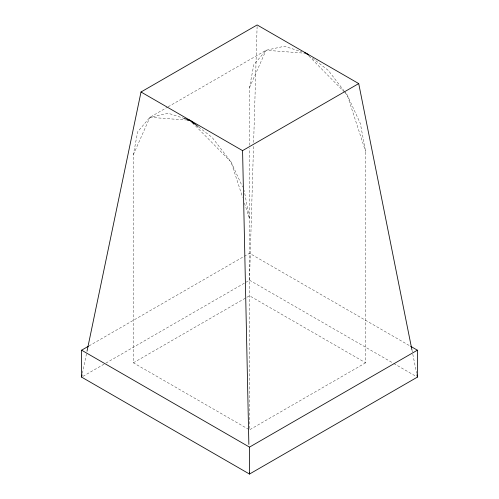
<?xml version="1.0" encoding="UTF-8"?>
<svg xmlns="http://www.w3.org/2000/svg" width="499" height="499" viewBox="0 0 499 499"><rect width="100%" height="100%" fill="white"/><g stroke="black" fill="none" stroke-linecap="round" stroke-linejoin="round"><path stroke-width="0.37" stroke-dasharray="2.5 1.87" d="M105.888 363.11L249.5 280.201L253.536 145.571M253.629 142.458L257.104 26.509M248.826 429.477L133.37 362.817L133.37 154.646L137.662 131.811L149.918 117.315L167.471 107.179M249.5 145.296L249.5 87.599L253.798 64.764L266.048 50.262L284.442 46.245L301.901 51.896M82.41 373.314L86.857 351.963M133.37 154.646L149.918 117.315L168.313 113.292L182.859 118.001M249.5 87.599L266.048 50.262L304.714 53.187M168.144 106.786L266.048 50.262M89.034 345.913L249.5 253.267L409.966 345.913M82.965 376.346L105.214 363.503M133.37 362.817L249.5 295.77L365.63 362.817L365.63 151.571L360.334 123.453L347.242 94.991L344.397 91.298M365.63 362.817L249.5 429.864L249.5 148.415M149.918 117.315L185.491 120.003M249.5 280.201L393.112 363.11M393.786 363.503L416.035 376.346M312.38 58.052L328.28 70.396L343.923 90.687M198.696 127.002L212.15 137.443L231.106 162.038L242.608 187.031M308.993 56.088L344.51 92.209M345.052 92.764L347.242 94.991L365.63 151.571M195.596 125.91L231.106 162.038L242.576 197.311M244.485 203.187L249.5 218.618L244.204 190.499M411.881 349.606L412.648 353.429M412.798 354.19L416.615 373.302"/><path stroke-width="0.75" d="M410.64 346.3L417.382 350.192L417.382 377.125L249.5 474.05L81.618 377.125L82.092 374.836M87.019 351.202L141.017 91.997L257.153 24.95L358.712 83.583L411.881 349.606M141.017 91.997L242.576 150.629L358.712 83.583M81.618 377.125L81.618 350.192L88.36 346.3M81.618 350.192L249.5 447.116L417.382 350.192M187.038 120.122L190.131 120.353L198.084 126.528M304.808 52.838L306.261 53.306L308.713 55.202M183.588 118.238L190.131 120.353L193.955 124.245M306.261 53.306L307.359 54.416M416.921 374.83L417.382 377.125M242.576 150.629L248.864 444.434M249.469 472.491L249.5 474.05L249.5 447.116"/></g></svg>
